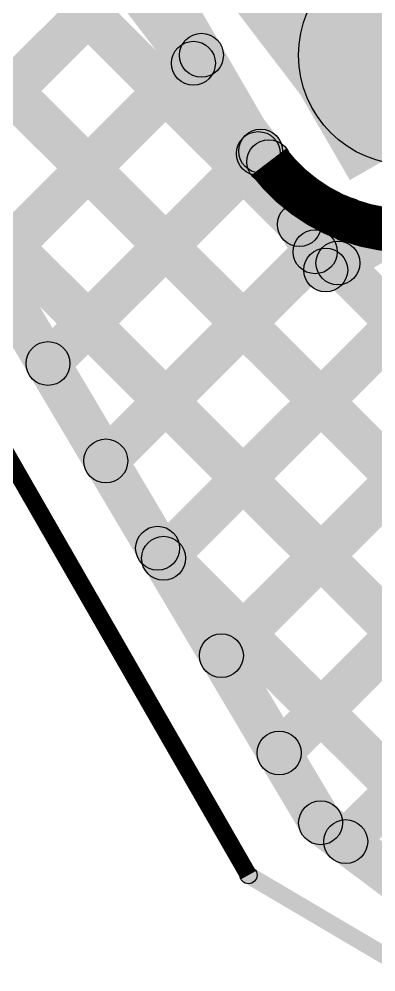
# Model space of a CAD drawing. Header units: millimetres. Extents: x 1.49 to 4.64, y 4.45 to 5.86.
# Drawn here: x 4.4114 to 4.4926, y 4.451 to 4.6683 of the extents above; entities that cross this region are included whole.
import ezdxf

# ---------------------------------------------------------------- set-up
doc = ezdxf.new("R2010")
doc.units = ezdxf.units.MM
doc.header["$MEASUREMENT"] = 0
for name, color, linetype in [('BottomLayer', 5, 'Continuous'), ('Mechanical2', 216, 'Continuous'), ('TopLayer', 1, 'Continuous')]:
    doc.layers.add(name, color=color, linetype=linetype)

msp = doc.modelspace()

# ---------------------------------------------------------------- hatches: boundary and pattern name
at = {"layer": 'BottomLayer'}
for points in [[(4.06013, 5.19483), (4.09987, 5.22517), (4.51987, 4.67517), (4.48013, 4.64483)], [(4.04887, 5.17662), (4.05681, 5.18269), (4.47218, 4.63876), (4.46424, 4.63269)], [(4.27699, 4.81251), (4.28407, 4.81958), (4.51303, 4.59062), (4.50596, 4.58355)], [(4.277, 4.8125), (4.28407, 4.81957), (4.51303, 4.59062), (4.50596, 4.58355)], [(4.32319, 4.73096), (4.33026, 4.73803), (4.52493, 4.54336), (4.51785, 4.53629)], [(4.44779, 4.54179), (4.44072, 4.54886), (4.61933, 4.72747), (4.6264, 4.7204)], [(4.39476, 4.63018), (4.38769, 4.63725), (4.43221, 4.68177), (4.43928, 4.6747)], [(4.40832, 4.60839), (4.40125, 4.61546), (4.44752, 4.66172), (4.45459, 4.65465)], [(4.42148, 4.58619), (4.41441, 4.59326), (4.46283, 4.64168), (4.4699, 4.63461)], [(4.38604, 4.63275), (4.39311, 4.63982), (4.55886, 4.47407), (4.55179, 4.467)], [(4.43463, 4.56399), (4.42756, 4.57106), (4.48254, 4.62604), (4.48961, 4.61897)], [(4.3957, 4.61745), (4.4043, 4.62255), (4.4843, 4.48755), (4.4757, 4.48245)], [(4.46094, 4.51959), (4.45387, 4.52666), (4.50473, 4.57751), (4.5118, 4.57044)], [(4.43936, 4.54407), (4.44643, 4.55114), (4.52404, 4.47354), (4.51697, 4.46646)], [(4.4741, 4.49739), (4.46703, 4.50446), (4.51287, 4.5503), (4.51994, 4.54323)], [(4.48925, 4.47718), (4.48218, 4.48425), (4.53053, 4.5326), (4.5376, 4.52553)], [(4.477, 4.481), (4.483, 4.489), (4.503, 4.474), (4.497, 4.466)]]:
    msp.add_hatch(color=5, dxfattribs=at).paths.add_polyline_path(points)
h = msp.add_hatch(color=5, dxfattribs=at)
edge = h.paths.add_edge_path()
edge.add_arc((4.5, 4.66), 0.025, 0, 360)
h = msp.add_hatch(color=5, dxfattribs=at)
edge = h.paths.add_edge_path()
edge.add_arc((4.5, 4.66), 0.01181, 0, 360)
h = msp.add_hatch(color=5, dxfattribs=at)
edge = h.paths.add_edge_path()
edge.add_arc((4.45105, 4.65819), 0.005, 0, 360)
h = msp.add_hatch(color=5, dxfattribs=at)
edge = h.paths.add_edge_path()
edge.add_arc((4.46636, 4.63814), 0.005, 0, 360)
h = msp.add_hatch(color=5, dxfattribs=at)
edge = h.paths.add_edge_path()
edge.add_arc((4.46821, 4.63572), 0.005, 0, 360)
h = msp.add_hatch(color=5, dxfattribs=at)
edge = h.paths.add_edge_path()
edge.add_arc((4.46821, 4.63572), 0.005, 0, 360)
h = msp.add_hatch(color=5, dxfattribs=at)
edge = h.paths.add_edge_path()
edge.add_arc((4.48608, 4.6225), 0.005, 0, 360)
h = msp.add_hatch(color=5, dxfattribs=at)
edge = h.paths.add_edge_path()
edge.add_arc((4.41794, 4.58972), 0.005, 0, 360)
h = msp.add_hatch(color=5, dxfattribs=at)
edge = h.paths.add_edge_path()
edge.add_arc((4.4311, 4.56752), 0.005, 0, 360)
h = msp.add_hatch(color=5, dxfattribs=at)
edge = h.paths.add_edge_path()
edge.add_arc((4.4429, 4.54761), 0.005, 0, 360)
h = msp.add_hatch(color=5, dxfattribs=at)
edge = h.paths.add_edge_path()
edge.add_arc((4.44425, 4.54532), 0.005, 0, 360)
h = msp.add_hatch(color=5, dxfattribs=at)
edge = h.paths.add_edge_path()
edge.add_arc((4.45741, 4.52312), 0.005, 0, 360)
h = msp.add_hatch(color=5, dxfattribs=at)
edge = h.paths.add_edge_path()
edge.add_arc((4.47056, 4.50092), 0.005, 0, 360)
h = msp.add_hatch(color=5, dxfattribs=at)
edge = h.paths.add_edge_path()
edge.add_arc((4.48, 4.485), 0.005, 0, 360)
h = msp.add_hatch(color=5, dxfattribs=at)
edge = h.paths.add_edge_path()
edge.add_arc((4.48, 4.485), 0.005, 0, 360)
h = msp.add_hatch(color=5, dxfattribs=at)
edge = h.paths.add_edge_path()
edge.add_arc((4.48571, 4.48072), 0.005, 0, 360)
at = {"layer": 'Mechanical2'}
h = msp.add_hatch(color=216, dxfattribs=at)
edge = h.paths.add_edge_path()
edge.add_arc((4.46358, 4.47307), 0.00197, 0, 360)
h = msp.add_hatch(color=216, dxfattribs=at)
edge = h.paths.add_edge_path()
edge.add_arc((4.46358, 4.47307), 0.00197, 0, 360)
msp.add_hatch(color=216, dxfattribs=at).paths.add_polyline_path([(4.46258, 4.47137), (4.46458, 4.47476), (4.49907, 4.45439), (4.49706, 4.451)])
at = {"layer": 'TopLayer'}
for points in [[(4.27699, 4.81251), (4.28407, 4.81958), (4.4787, 4.62495), (4.47163, 4.61787)], [(4.277, 4.8125), (4.28407, 4.81957), (4.47871, 4.62494), (4.47164, 4.61787)], [(4.48665, 4.63152), (4.5327, 4.6581), (4.47428, 4.75928), (4.42824, 4.7327)], [(4.40341, 4.73569), (4.41208, 4.74069), (4.48549, 4.61353), (4.47683, 4.60853)], [(4.32319, 4.73096), (4.33026, 4.73803), (4.52493, 4.54336), (4.51785, 4.53629)], [(4.39476, 4.63018), (4.38769, 4.63725), (4.4364, 4.68596), (4.44347, 4.67889)], [(4.40832, 4.60839), (4.40125, 4.61546), (4.44934, 4.66355), (4.45641, 4.65648)], [(4.48366, 4.6067), (4.47866, 4.61536), (4.55069, 4.65694), (4.55569, 4.64828)], [(4.44779, 4.54179), (4.44072, 4.54886), (4.54577, 4.65391), (4.55284, 4.64683)], [(4.42148, 4.58619), (4.41441, 4.59326), (4.46228, 4.64113), (4.46936, 4.63406)], [(4.38604, 4.63275), (4.39311, 4.63982), (4.55886, 4.47407), (4.55179, 4.467)], [(4.47163, 4.61787), (4.4787, 4.62495), (4.48748, 4.61617), (4.48041, 4.6091)], [(4.47164, 4.61787), (4.47871, 4.62494), (4.48747, 4.61617), (4.4804, 4.6091)], [(4.3957, 4.61745), (4.4043, 4.62255), (4.4843, 4.48755), (4.4757, 4.48245)], [(4.43463, 4.56399), (4.42756, 4.57106), (4.47522, 4.61872), (4.4823, 4.61165)], [(4.4804, 4.6091), (4.48747, 4.61617), (4.51303, 4.59062), (4.50596, 4.58355)], [(4.48041, 4.6091), (4.48748, 4.61617), (4.51303, 4.59062), (4.50596, 4.58355)], [(4.46094, 4.51959), (4.45387, 4.52666), (4.50473, 4.57751), (4.5118, 4.57044)], [(4.43936, 4.54407), (4.44643, 4.55114), (4.52404, 4.47354), (4.51697, 4.46646)], [(4.4741, 4.49739), (4.46703, 4.50446), (4.51287, 4.5503), (4.51994, 4.54323)], [(4.48925, 4.47718), (4.48218, 4.48425), (4.53053, 4.5326), (4.5376, 4.52553)], [(4.477, 4.481), (4.483, 4.489), (4.503, 4.474), (4.497, 4.466)]]:
    msp.add_hatch(color=1, dxfattribs=at).paths.add_polyline_path(points)
h = msp.add_hatch(color=1, dxfattribs=at)
edge = h.paths.add_edge_path()
edge.add_arc((4.5, 4.66), 0.01181, 0, 360)
h = msp.add_hatch(color=1, dxfattribs=at)
edge = h.paths.add_edge_path()
edge.add_arc((4.45288, 4.66001), 0.005, 0, 360)
h = msp.add_hatch(color=1, dxfattribs=at)
edge = h.paths.add_edge_path()
edge.add_arc((4.46582, 4.6376), 0.005, 0, 360)
h = msp.add_hatch(color=1, dxfattribs=at)
edge = h.paths.add_edge_path()
edge.add_arc((4.47517, 4.62141), 0.005, 0, 360)
h = msp.add_hatch(color=1, dxfattribs=at)
edge = h.paths.add_edge_path()
edge.add_arc((4.47517, 4.62141), 0.005, 0, 360)
h = msp.add_hatch(color=1, dxfattribs=at)
edge = h.paths.add_edge_path()
edge.add_arc((4.47517, 4.6214), 0.005, 0, 360)
h = msp.add_hatch(color=1, dxfattribs=at)
edge = h.paths.add_edge_path()
edge.add_arc((4.47517, 4.6214), 0.005, 0, 360)
h = msp.add_hatch(color=1, dxfattribs=at)
edge = h.paths.add_edge_path()
edge.add_arc((4.47876, 4.61519), 0.005, 0, 360)
h = msp.add_hatch(color=1, dxfattribs=at)
edge = h.paths.add_edge_path()
edge.add_arc((4.48394, 4.61263), 0.005, 0, 360)
h = msp.add_hatch(color=1, dxfattribs=at)
edge = h.paths.add_edge_path()
edge.add_arc((4.48394, 4.61263), 0.005, 0, 360)
h = msp.add_hatch(color=1, dxfattribs=at)
edge = h.paths.add_edge_path()
edge.add_arc((4.48394, 4.61263), 0.005, 0, 360)
h = msp.add_hatch(color=1, dxfattribs=at)
edge = h.paths.add_edge_path()
edge.add_arc((4.48394, 4.61263), 0.005, 0, 360)
h = msp.add_hatch(color=1, dxfattribs=at)
edge = h.paths.add_edge_path()
edge.add_arc((4.48116, 4.61103), 0.005, 0, 360)
h = msp.add_hatch(color=1, dxfattribs=at)
edge = h.paths.add_edge_path()
edge.add_arc((4.48116, 4.61103), 0.005, 0, 360)
h = msp.add_hatch(color=1, dxfattribs=at)
edge = h.paths.add_edge_path()
edge.add_arc((4.41794, 4.58972), 0.005, 0, 360)
h = msp.add_hatch(color=1, dxfattribs=at)
edge = h.paths.add_edge_path()
edge.add_arc((4.4311, 4.56752), 0.005, 0, 360)
h = msp.add_hatch(color=1, dxfattribs=at)
edge = h.paths.add_edge_path()
edge.add_arc((4.4429, 4.54761), 0.005, 0, 360)
h = msp.add_hatch(color=1, dxfattribs=at)
edge = h.paths.add_edge_path()
edge.add_arc((4.44425, 4.54532), 0.005, 0, 360)
h = msp.add_hatch(color=1, dxfattribs=at)
edge = h.paths.add_edge_path()
edge.add_arc((4.45741, 4.52312), 0.005, 0, 360)
h = msp.add_hatch(color=1, dxfattribs=at)
edge = h.paths.add_edge_path()
edge.add_arc((4.47056, 4.50092), 0.005, 0, 360)
h = msp.add_hatch(color=1, dxfattribs=at)
edge = h.paths.add_edge_path()
edge.add_arc((4.48, 4.485), 0.005, 0, 360)
h = msp.add_hatch(color=1, dxfattribs=at)
edge = h.paths.add_edge_path()
edge.add_arc((4.48, 4.485), 0.005, 0, 360)
h = msp.add_hatch(color=1, dxfattribs=at)
edge = h.paths.add_edge_path()
edge.add_arc((4.48571, 4.48072), 0.005, 0, 360)

# ---------------------------------------------------------------- linework, layer by layer
at = {"layer": 'BottomLayer', "const_width": 0.01}
msp.add_lwpolyline([(4.54, 4.66, -0.717471), (4.46821, 4.63572)], format="xyb", dxfattribs=at)
at = {"layer": 'BottomLayer'}
for centre, radius in [((4.5, 4.66), 0.025), ((4.45105, 4.65819), 0.005), ((4.46636, 4.63814), 0.005), ((4.46821, 4.63572), 0.005), ((4.46821, 4.63572), 0.005), ((4.48608, 4.6225), 0.005), ((4.41794, 4.58972), 0.005), ((4.4311, 4.56752), 0.005), ((4.4429, 4.54761), 0.005), ((4.44425, 4.54532), 0.005), ((4.45741, 4.52312), 0.005), ((4.47056, 4.50092), 0.005), ((4.48, 4.485), 0.005), ((4.48, 4.485), 0.005), ((4.48571, 4.48072), 0.005)]:
    msp.add_circle(centre, radius, dxfattribs=at)
at = {"layer": 'Mechanical2', "const_width": 0.00394}
msp.add_lwpolyline([(4.19021, 4.91352, -0.026009), (4.46358, 4.47307)], format="xyb", dxfattribs=at)
at = {"layer": 'Mechanical2'}
msp.add_circle((4.46358, 4.47307), 0.00197, dxfattribs=at)
msp.add_circle((4.46358, 4.47307), 0.00197, dxfattribs=at)
at = {"layer": 'TopLayer'}
for centre in [(4.45288, 4.66001), (4.46582, 4.6376), (4.47517, 4.62141), (4.47517, 4.62141), (4.47517, 4.6214), (4.47517, 4.6214), (4.47876, 4.61519), (4.48394, 4.61263), (4.48394, 4.61263), (4.48394, 4.61263), (4.48394, 4.61263), (4.48116, 4.61103), (4.48116, 4.61103), (4.41794, 4.58972), (4.4311, 4.56752), (4.4429, 4.54761), (4.44425, 4.54532), (4.45741, 4.52312), (4.47056, 4.50092), (4.48, 4.485), (4.48, 4.485), (4.48571, 4.48072)]:
    msp.add_circle(centre, 0.005, dxfattribs=at)

doc.saveas('drawing.dxf')
